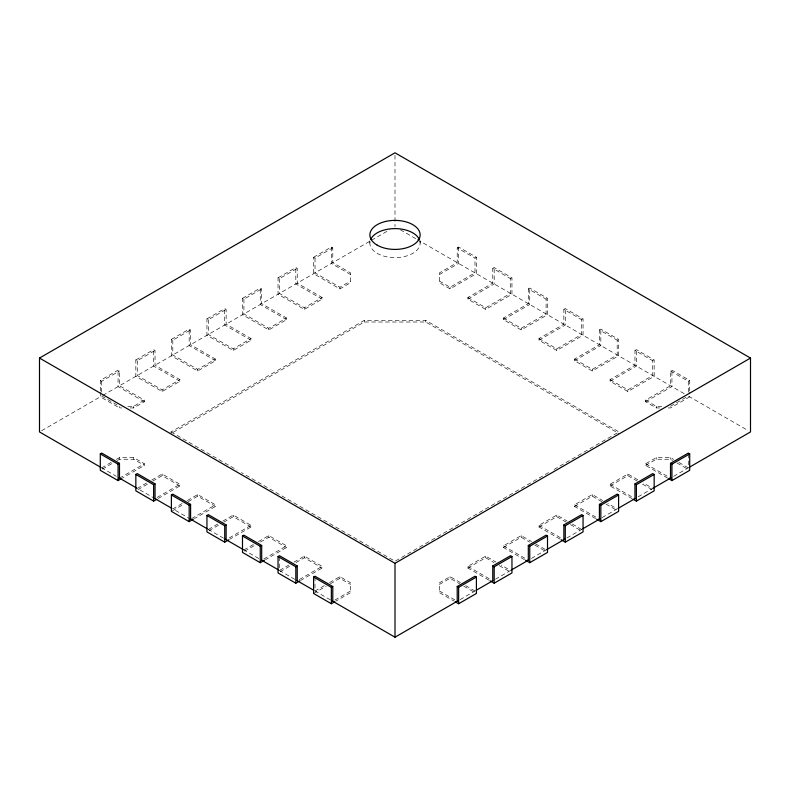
<?xml version="1.0" encoding="UTF-8"?>
<svg xmlns="http://www.w3.org/2000/svg" width="790" height="790" viewBox="0 0 790 790"><rect width="100%" height="100%" fill="white"/><g stroke="black" fill="none" stroke-linecap="round" stroke-linejoin="round"><path stroke-width="0.59" stroke-dasharray="3.95 2.96" d="M100.291 390.981L100.291 380.425L118.066 370.164L119.488 370.984L119.488 385.767L144.373 400.135L144.373 401.774L133.708 407.926L130.153 407.926M135.841 359.904L153.615 349.644L155.037 350.464L155.037 365.237L179.922 379.605L179.922 381.254L162.148 391.514L135.841 376.326L135.841 359.904L137.263 360.724L155.037 350.464M171.391 339.374L189.166 329.114L190.588 329.934L190.588 344.716L215.472 359.085L215.472 360.724L197.697 370.984L171.391 355.796L171.391 339.374L172.812 340.204L190.588 329.934M206.941 318.854L224.716 308.594L226.138 309.413L226.138 324.186L251.023 338.555L251.023 340.204L233.248 350.464L206.941 335.276L206.941 318.854L208.363 319.674L226.138 309.413M242.491 298.334L260.266 288.064L261.688 288.883L261.688 303.666L286.572 318.034L286.572 319.674L268.798 329.934L242.491 314.746L242.491 298.334L243.913 299.153L261.688 288.883M278.041 277.803L295.816 267.543L297.238 268.363L297.238 283.146L322.123 297.504L322.123 299.153L304.348 309.413L278.041 294.226L278.041 277.803L279.463 278.623L297.238 268.363M313.591 257.283L331.365 247.013L332.788 247.843L332.788 262.616L350.562 272.876L350.562 282.731L339.897 288.893L313.591 273.696L313.591 257.283L315.012 258.103L332.788 247.843M100.291 380.425L101.713 381.244L119.488 370.984M41.633 430.708L101.416 396.195M102.759 395.425L370.451 240.871M371.517 240.259L389.658 229.781M127.783 406.287L133.708 406.287L144.373 400.135M137.263 360.724L137.263 375.507L162.148 389.865L179.922 379.605M172.812 340.204L172.812 354.977L197.697 369.345L215.472 359.085M208.363 319.674L208.363 334.456L233.248 348.825L251.023 338.555M243.913 299.153L243.913 313.926L268.798 328.294L286.572 318.034M279.463 278.623L279.463 293.406L304.348 307.774L322.123 297.504M315.012 258.103L315.012 272.876L339.897 287.244L350.562 281.092M457.213 247.843L458.635 247.013L476.41 257.283L476.41 273.696L450.103 288.893L439.438 282.731L439.438 272.876L457.213 262.616L457.213 247.843L474.988 258.103L476.41 257.283M101.713 467.868L111.123 462.426M116.347 459.415L119.488 457.598L133.708 457.598L144.373 463.76L144.373 465.399L122.272 478.157M102.424 469.092L113.088 462.94M117.355 460.471L119.488 459.247L133.708 459.247L144.373 465.399M439.438 274.525L458.635 263.435L458.635 247.013M171.035 433.591L171.035 431.942L364.299 320.365L425.701 320.365L618.965 431.942L552.842 470.119M173.168 432.357L364.299 322.004L425.701 322.004L618.965 433.591M119.488 478.128L144.373 463.76M439.438 281.092L450.103 287.244L474.988 272.876L474.988 258.103M492.763 268.363L494.185 267.543L511.96 277.803L511.96 294.226L485.653 309.413L467.878 299.153L467.878 297.504L492.763 283.146L492.763 268.363L510.538 278.623L511.96 277.803M146.594 482.996L137.263 488.388L153.991 498.046M151.779 480.004L162.148 474.02L179.922 484.28L179.922 485.929L157.822 498.688M137.944 489.632L147.414 484.171M152.677 481.13L162.148 475.659L179.922 485.929M467.878 299.153L494.185 283.966L494.185 267.543M157.111 497.453L179.922 484.28M467.878 297.504L485.653 307.774L510.538 293.406L510.538 278.623M528.312 288.883L529.735 288.064L547.51 298.334L547.51 314.746L521.202 329.934L503.428 319.674L503.428 318.034L528.312 303.666L528.312 288.883L546.087 299.153L547.51 298.334M182.144 503.526L172.812 508.908L189.541 518.566M187.329 500.534L197.697 494.54L215.472 504.81L215.472 506.449L194.429 518.596M172.447 510.765L184.021 504.089M188.227 501.65L197.697 496.189L215.472 506.449M503.428 319.674L529.735 304.486L529.735 288.064M191.624 518.576L215.472 504.81M503.428 318.034L521.202 328.294L546.087 313.926L546.087 299.153M563.863 309.413L565.285 308.594L583.06 318.854L583.06 335.276L556.752 350.464L538.977 340.204L538.977 338.555L563.863 324.186L563.863 309.413L581.638 319.674L583.06 318.854M208.363 529.438L217.694 524.046M222.879 521.054L233.248 515.07L251.023 525.33L251.023 526.97L229.979 539.126M209.044 530.683L219.571 524.609M223.777 522.18L233.248 516.709L251.023 526.97M538.977 340.204L565.285 325.016L565.285 308.594M229.248 537.901L251.023 525.33M538.977 338.555L556.752 348.825L581.638 334.456L581.638 319.674M599.413 329.934L600.835 329.114L618.61 339.374L618.61 355.796L592.303 370.984L574.528 360.724L574.528 359.085L599.413 344.716L599.413 329.934L617.188 340.204L618.61 339.374M243.913 549.958L254.281 543.974M258.429 541.585L268.798 535.59L286.572 545.86L286.572 547.5L265.529 559.646M244.594 551.213L255.121 545.13M260.384 542.098L268.798 537.24L286.572 547.5M574.528 360.724L600.835 345.536L600.835 329.114M263.761 559.024L286.572 545.86M574.528 359.085L592.303 369.345L617.188 354.977L617.188 340.204M634.962 350.464L636.385 349.644L654.16 359.904L654.16 376.326L627.852 391.514L610.077 381.254L610.077 379.605L634.962 365.237L634.962 350.464L652.738 360.724L654.16 359.904M279.463 556.94L279.463 570.489L288.794 565.097M293.979 562.105L304.348 556.12L322.123 566.381L322.123 568.02L301.079 580.176M280.144 571.733L290.671 565.66M295.934 562.618L304.348 557.76L322.123 568.02M610.077 381.254L636.385 366.056L636.385 349.644M299.311 579.554L322.123 566.381M610.077 379.605L627.852 389.865L652.738 375.507L652.738 360.724M659.848 407.926L656.293 407.926L645.627 401.774L645.627 400.135L670.513 385.767L670.513 370.984L671.935 370.164L689.71 380.425L689.71 390.981M324.344 585.627L315.012 591.009L315.012 577.46M329.529 582.625L339.897 576.641L350.562 582.803L350.562 592.648L335.632 601.269M313.591 593.478L326.221 586.18M330.427 583.751L339.897 578.29L350.562 584.442M645.627 401.774L671.935 386.587L671.935 370.164M670.513 370.984L688.288 381.244L689.71 380.425M548.576 472.588L395 561.246L241.424 472.588M334.881 600.064L350.562 591.009M670.513 406.287L688.288 396.027M460.471 582.625L450.103 576.641L439.438 582.803L439.438 592.648L454.369 601.269M488.921 580.176L467.878 568.02L467.878 566.381L485.653 556.12L496.021 562.105M524.471 559.646L503.428 547.5L503.428 545.86L521.202 535.59L531.571 541.585M560.021 539.126L538.977 526.97L538.977 525.33L556.752 515.07L567.121 521.054M595.571 518.596L574.528 506.449L574.528 504.81L592.303 494.54L602.671 500.534M632.178 498.688L610.077 485.929L610.077 484.28L627.852 474.02L638.221 480.004M667.728 478.157L645.627 465.399L645.627 463.76L656.293 457.598L670.513 457.598L673.653 459.415M439.438 584.442L450.103 578.29L459.573 583.751M467.878 568.02L485.653 557.76L494.066 562.618M503.428 547.5L521.202 537.24L529.616 542.098M538.977 526.97L556.752 516.709L566.223 522.18M574.528 506.449L592.303 496.189L601.773 501.65M610.077 485.929L627.852 475.659L637.323 481.13M645.627 465.399L656.293 459.247L670.513 459.247L672.645 460.471M460.126 599.59L475.067 590.96M495.35 579.258L510.538 570.489L501.206 565.097M531.453 558.412L546.591 549.672M566.874 537.96L581.825 529.33M602.108 517.618L617.188 508.908L607.856 503.526M638.103 496.841L652.738 488.388L643.406 482.996M673.633 476.321L688.584 467.69M645.627 400.135L656.293 406.287L662.218 406.287M100.291 392.156L100.291 396.847L119.488 407.926L121.858 407.926M668.143 407.926L670.513 407.926L689.71 396.847L689.71 392.156M400.342 229.781L416.35 239.024M417.416 239.647L685.147 394.22M688.584 396.195L748.367 430.708M678.877 462.426L688.288 467.868L688.288 454.319M350.562 274.525L331.365 263.435L331.365 247.013M676.912 462.94L689.71 470.327M645.627 463.76L670.513 478.128M322.123 299.153L295.816 283.966L295.816 267.543M642.586 484.171L652.056 489.632M610.077 484.28L634.962 498.648M286.572 319.674L260.266 304.486L260.266 288.064M605.979 504.089L617.553 510.765M574.528 504.81L599.413 519.178M572.306 524.046L581.638 529.438M251.023 340.204L224.716 325.016L224.716 308.594M570.429 524.609L580.956 530.683M538.977 525.33L562.826 539.096M535.719 543.974L546.087 549.958M215.472 360.724L189.166 345.536L189.166 329.114M534.879 545.13L545.406 551.213M503.428 545.86L528.312 560.229M179.922 381.254L153.615 366.056L153.615 349.644M499.329 565.66L509.856 571.733M467.878 566.381L492.763 580.749M465.656 585.627L474.988 591.009M144.373 401.774L118.066 386.587L118.066 370.164M463.779 586.18L474.306 592.263M171.035 431.942L237.158 470.119M101.713 396.027L119.488 406.287L119.488 407.926M439.438 591.009L457.213 601.269M101.416 467.69L116.367 476.321M208.175 529.33L225.091 539.096M243.409 549.672L260.641 559.616M279.463 570.489L296.191 580.146M314.934 590.96L331.741 600.667M688.288 381.244L688.288 392.334M670.513 457.598L670.513 459.247M656.293 406.287L656.293 407.926M656.293 457.598L656.293 459.247M627.852 389.865L627.852 391.514M627.852 474.02L627.852 475.659M592.303 369.345L592.303 370.984M592.303 494.54L592.303 496.189M556.752 348.825L556.752 350.464M556.752 515.07L556.752 516.709M521.202 328.294L521.202 329.934M521.202 535.59L521.202 537.24M485.653 307.774L485.653 309.413M485.653 556.12L485.653 557.76M450.103 287.244L450.103 288.893M450.103 576.641L450.103 578.29M425.701 320.365L425.701 322.004M420.142 240.772L420.142 243.113M395 155.275L395 226.7M369.858 240.772L369.858 243.113M364.299 320.365L364.299 322.004M339.897 287.244L339.897 288.893M339.897 576.641L339.897 578.29M304.348 307.774L304.348 309.413M304.348 556.12L304.348 557.76M268.798 328.294L268.798 329.934M268.798 535.59L268.798 537.24M233.248 348.825L233.248 350.464M233.248 515.07L233.248 516.709M197.697 369.345L197.697 370.984M197.697 494.54L197.697 496.189M162.148 389.865L162.148 391.514M162.148 474.02L162.148 475.659M133.708 406.287L133.708 407.926M133.708 457.598L133.708 459.247M119.488 457.598L119.488 459.247M101.713 381.244L101.713 392.334M419.925 241.227A25.142 14.516 0 0 1 395 257.629A25.142 14.516 0 0 1 370.076 241.227"/><path stroke-width="1.19" d="M100.35 467.078L39.5 431.942L39.5 358.058L395 152.806L750.5 358.058L750.5 431.942L689.65 467.078M121.226 478.77L118.066 480.587L100.291 470.327L100.291 453.904L101.713 453.085L119.488 463.345L119.488 478.128M100.291 453.904L118.066 464.165L119.488 463.345M156.775 499.29L153.615 501.117L135.841 490.847L135.841 474.435L137.263 473.605L155.037 483.875L155.037 498.648M135.841 474.435L153.615 484.695L155.037 483.875M193.372 519.208L189.166 521.637L171.391 511.377L171.391 494.955L172.812 494.135L190.588 504.395L190.588 519.178M171.391 494.955L189.166 505.215L190.588 504.395M228.922 539.728L224.716 542.157L206.941 531.897L206.941 515.475L208.363 514.655L226.138 524.925L226.138 539.698M206.941 515.475L224.716 525.745L226.138 524.925M264.472 560.258L260.266 562.687L242.491 552.427L242.491 536.005L243.913 535.186L261.688 545.446L261.688 560.229M242.491 536.005L260.266 546.265L261.688 545.446M300.022 580.778L295.816 583.208L278.041 572.948L278.041 556.525L279.463 555.706L297.238 565.966L297.238 580.749M278.041 556.525L295.816 566.795L297.238 565.966M334.565 601.891L331.365 603.738L313.591 593.478L313.591 577.056L315.012 576.236L332.788 586.496L332.788 601.269M313.591 577.056L331.365 587.316L332.788 586.496M39.5 358.058L395 563.3L750.5 358.058M457.213 601.269L457.213 586.496L474.988 576.236L476.41 577.056L476.41 593.478L458.635 603.738L455.435 601.891M492.763 580.749L492.763 565.966L510.538 555.706L511.96 556.525L511.96 572.948L494.185 583.208L489.978 580.778M528.312 560.229L528.312 545.446L546.087 535.186L547.51 536.005L547.51 552.427L529.735 562.687L525.528 560.258M563.863 539.698L563.863 524.925L581.638 514.655L583.06 515.475L583.06 531.897L565.285 542.157L561.078 539.728M599.413 519.178L599.413 504.395L617.188 494.135L618.61 494.955L618.61 511.377L600.835 521.637L596.628 519.208M634.962 498.648L634.962 483.875L652.738 473.605L654.16 474.435L654.16 490.847L636.385 501.117L633.225 499.29M670.513 478.128L670.513 463.345L688.288 453.085L689.71 453.904L689.71 470.327L671.935 480.587L668.774 478.77M457.213 586.496L458.635 587.316L476.41 577.056M492.763 565.966L494.185 566.795L511.96 556.525M528.312 545.446L529.735 546.265L547.51 536.005M563.863 524.925L565.285 525.745L583.06 515.475M599.413 504.395L600.835 505.215L618.61 494.955M634.962 483.875L636.385 484.695L654.16 474.435M670.513 463.345L671.935 464.165L689.71 453.904M332.017 600.825L395 637.194L457.983 600.825M476.133 590.347L493.217 580.482M511.367 570.005L528.451 560.149M546.591 549.672L564.741 539.195M582.892 528.717L599.975 518.852M618.126 508.375L635.2 498.51M653.35 488.032L671.5 477.555M118.5 477.555L136.65 488.032M154.8 498.51L171.874 508.375M190.025 518.852L207.108 528.717M225.259 539.195L243.409 549.672M261.549 560.149L278.633 570.005M296.783 580.482L313.867 590.347M671.935 464.165L671.935 480.587M636.385 484.695L636.385 501.117M600.835 505.215L600.835 521.637M565.285 525.745L565.285 542.157M529.735 546.265L529.735 562.687M494.185 566.795L494.185 583.208M458.635 587.316L458.635 603.738M395 563.3L395 637.194M331.365 587.316L331.365 603.738M295.816 566.795L295.816 583.208M260.266 546.265L260.266 562.687M224.716 525.745L224.716 542.157M189.166 505.215L189.166 521.637M153.615 484.695L153.615 501.117M118.066 464.165L118.066 480.587M370.717 239.36A25.142 14.516 0 0 1 395 228.606A25.142 14.516 0 0 1 419.283 239.36M377.225 245.167A25.142 14.516 0 0 0 419.283 238.659A25.142 14.516 0 0 0 388.492 220.894A25.142 14.516 0 0 0 377.225 245.167"/></g></svg>
